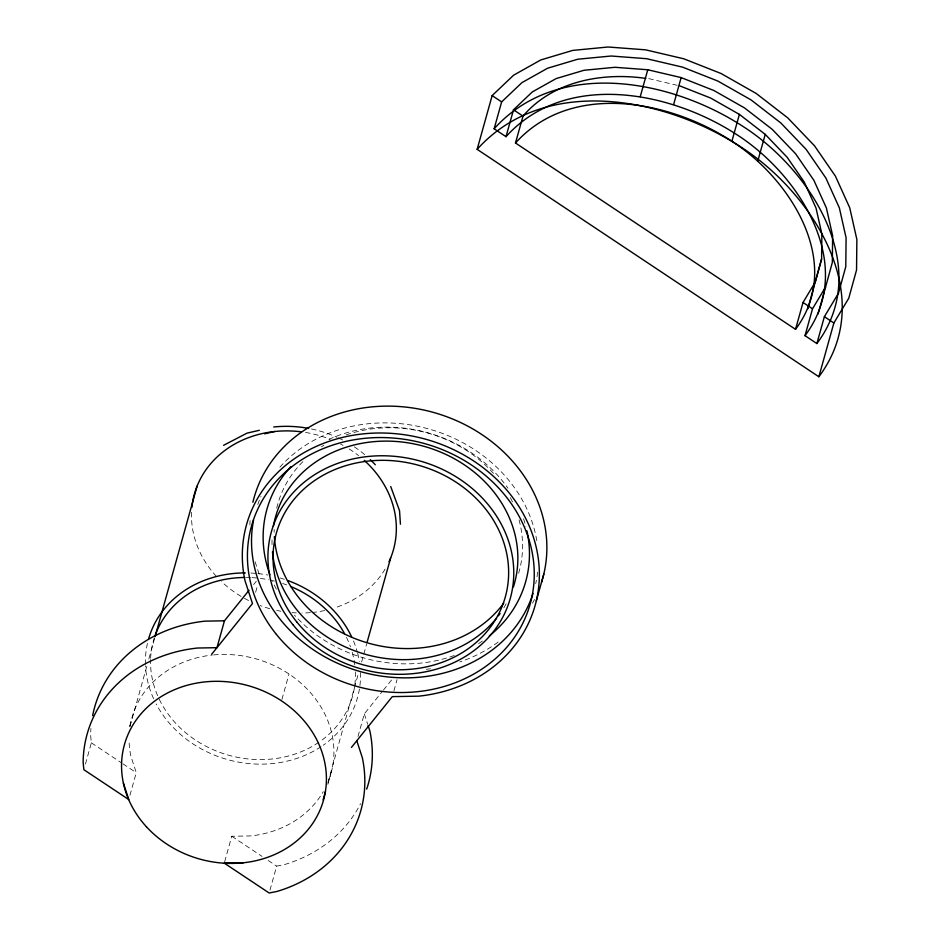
<?xml version="1.0" encoding="UTF-8"?>
<svg xmlns="http://www.w3.org/2000/svg" width="940" height="940" viewBox="0 0 940 940"><rect width="100%" height="100%" fill="white"/><g stroke="black" fill="none" stroke-linecap="round" stroke-linejoin="round"><path stroke-width="0.7" stroke-dasharray="4.7 3.53" d="M85.446 764.032L91.368 742.823L90.639 735.62A142.093 123.798 15.6 0 1 90.933 728.453M129.591 726.397L131.165 720.745M129.978 726.538L147.263 664.639M148.837 659.011L154.724 637.908M129.943 795.322L136.265 772.692L130.871 756.159A103.341 90.029 15.6 0 1 129.05 739.686M255.633 592.247L257.607 585.173M224.672 861.71L231.769 836.248L250.733 835.93A103.341 90.029 15.6 0 0 323.266 791.68M281.918 699.454L289.026 674.004M269.956 890.168L276.666 866.128L284.432 864.589A142.093 123.798 15.6 0 0 360.584 803.653M327.813 783.02L358.446 673.287M361.595 662.03L366.694 643.736M327.86 784.383L331.808 770.236M357.987 736.502L364.309 713.871L382.51 691.241M393.895 690.959L397.056 679.644M253.6 584.61L256.326 581.214M383.426 690.113L392.532 678.798M648.729 78.619L677.152 85.293M91.368 742.823L121.707 763.01M122.917 763.809L136.265 772.692M231.769 836.248L262.107 856.434M268.17 860.476L276.666 866.128M364.309 713.871L367.704 724.293M255.104 561.768L259.969 576.69M130.096 726.068A103.341 90.029 15.6 0 1 212.24 655.062M213.65 654.922A103.341 90.029 15.6 0 1 328.072 781.892M534.519 599.414A149.848 130.554 15.6 0 1 532.51 603.21M498.153 642.043A149.848 130.554 15.6 0 1 459.801 661.971M430.52 668.786A149.848 130.554 15.6 0 1 426.255 669.292M249.876 524.896A149.848 130.554 15.6 0 1 250.087 520.607M482.443 641.01A134.35 117.042 15.6 0 1 477.673 644.123M454.243 655.486A134.35 117.042 15.6 0 1 294.526 615.171M276.36 589.18A134.35 117.042 15.6 0 1 272.635 581.461M328.941 439.356A134.35 117.042 15.6 0 1 507.941 488.213M523.545 518.763A134.35 117.042 15.6 0 1 525.954 526.788M506.19 603.797A124.01 108.041 15.6 0 1 502.524 609.931M272.024 544.613A124.01 108.041 15.6 0 1 272.142 537.515M257.76 504.557A144.678 126.042 15.6 0 1 260.991 496.414M279.897 467.145A144.678 126.042 15.6 0 1 431.542 429.756A144.678 126.042 15.6 0 1 537.257 543.743M537.633 572.107A144.678 126.042 15.6 0 1 535.706 583.611M274.163 532.334A125.302 109.169 15.6 0 1 274.139 529.467M276.701 508.152A125.302 109.169 15.6 0 1 303.902 460.635M321.457 446.794A125.302 109.169 15.6 0 1 323.877 445.29M346.085 434.938A125.302 109.169 15.6 0 1 494.934 475.064M510.373 497.718A125.302 109.169 15.6 0 1 512.864 502.794M519.056 519.867A125.302 109.169 15.6 0 1 518.081 575.045M311.493 428.981A108.511 94.54 15.6 0 1 337.061 437.335M338.353 437.923A108.511 94.54 15.6 0 1 343.441 440.437M354.321 446.876A108.511 94.54 15.6 0 1 364.861 454.772M355.355 671.877A103.341 90.029 15.6 0 1 319.953 741.519M318.825 742.295A103.341 90.029 15.6 0 1 158.202 697.01M157.614 695.67A103.341 90.029 15.6 0 1 150.576 659.586M150.623 658.2A103.341 90.029 15.6 0 1 154.336 637.755M246.315 577.477A103.341 90.029 15.6 0 1 250.569 577.583M251.991 577.654A103.341 90.029 15.6 0 1 257.63 578.1M260.427 578.429A103.341 90.029 15.6 0 1 268.817 579.804M270.215 580.097A103.341 90.029 15.6 0 1 274.386 581.073M282.611 583.481A103.341 90.029 15.6 0 1 286.618 584.88M346.496 637.426A103.341 90.029 15.6 0 1 350.467 646.837M352.218 652.348A103.341 90.029 15.6 0 1 354.768 664.827M385.083 569.135A103.341 90.029 15.6 0 1 334.499 607.922M324.688 610.53A103.341 90.029 15.6 0 1 313.149 612.375M310.388 612.633A103.341 90.029 15.6 0 1 301.975 613.009M296.312 612.904A103.341 90.029 15.6 0 1 292.058 612.645M280.86 611.212A103.341 90.029 15.6 0 1 276.666 610.389M269.721 608.673A103.341 90.029 15.6 0 1 260.262 605.595M248.56 600.507A103.341 90.029 15.6 0 1 242.309 597.135M241.098 596.418A103.341 90.029 15.6 0 1 221.441 581.543M216.388 576.408A103.341 90.029 15.6 0 1 191.737 508.846M305.547 432.447A103.341 90.029 15.6 0 1 330.175 439.309M340.515 444.032A103.341 90.029 15.6 0 1 343.029 445.36M349.104 448.932A103.341 90.029 15.6 0 1 358.587 455.63M360.49 672.617A108.511 94.54 15.6 0 1 323.301 745.173M321.045 746.701A108.511 94.54 15.6 0 1 156.157 703.943M153.608 698.737A108.511 94.54 15.6 0 1 145.512 665.861M145.453 664.462A108.511 94.54 15.6 0 1 147.474 643.266M250.968 573.059A108.511 94.54 15.6 0 1 256.608 573.459M258.007 573.588A108.511 94.54 15.6 0 1 267.771 575.01M280.238 578.018A108.511 94.54 15.6 0 1 284.303 579.298M353.499 640.998A108.511 94.54 15.6 0 1 357.271 651.855M357.647 653.23A108.511 94.54 15.6 0 1 359.397 661.455"/><path stroke-width="1.41" d="M645.803 78.396C602.188 72.098 552.755 81.146 523.004 116.125L515.496 142.998L795.522 329.341L803.03 302.469L815.239 282.164L821.595 259.052L821.866 234.037L816.026 208.069L804.311 182.149L787.156 157.274L765.242 134.385L739.392 114.386L710.605 98.03L679.996 85.963M795.522 329.341C844.614 263.729 790.552 178.953 731.884 141.258C669.574 100.451 571.25 81.181 515.496 142.998M805.016 335.662C857.433 265.597 799.705 175.075 737.066 134.831C670.525 91.251 565.539 70.665 506.002 136.676L494.135 128.78L501.643 101.908L521.923 82.638L547.609 68.221L577.748 59.232L611.153 56.012L646.556 58.691L682.593 67.139L717.866 81.063L751.048 99.91L780.834 122.964L806.097 149.331L825.861 178.001L839.361 207.881L846.094 237.808L845.789 266.643L838.457 293.28L824.38 316.686L816.884 343.558L805.016 335.662L812.513 308.79L825.555 287.1L832.346 262.425L832.629 235.717L826.401 207.987L813.887 180.304L795.581 153.737L772.175 129.309L744.574 107.959L713.836 90.487L681.148 77.597L647.766 69.76L614.971 67.292L584.01 70.277L556.104 78.596L532.287 91.944L513.51 109.804L506.002 136.676M155.112 636.509L197.142 485.968M249.041 590.261L224.46 620.811L216.964 647.684L197.518 648.024A142.093 123.798 15.6 0 0 83.131 762.505L83.871 769.695L128.757 799.564L123.375 783.043M477.144 149.343L492.149 95.598L513.616 75.188L540.829 59.925L572.73 50.407L608.11 47L645.592 49.832L683.744 58.785L721.098 73.52L756.218 93.483L787.767 117.888L814.51 145.806L835.437 176.168L849.736 207.799L856.869 239.488L856.54 270.015L848.773 298.215L833.874 322.996L818.869 376.752L477.144 149.343C545.177 73.896 665.168 97.431 741.214 147.227C812.795 193.217 878.783 296.676 818.869 376.752M323.102 799.905L325.452 791.457M367.094 642.326L390.664 557.925M640.258 96.632L647.766 69.76M673.651 104.469L681.148 77.597M536.305 600.918L543.813 574.046M731.884 141.258L739.392 114.386M757.734 161.269L765.242 134.385M807.73 309.037L821.595 259.052M818.059 313.972L825.555 287.1M816.884 343.558C873.46 267.935 811.15 170.222 743.54 126.783C671.724 79.759 558.395 57.528 494.135 128.78M211.594 654.346L252.472 603.562L244.952 580.509A149.848 130.554 15.6 0 1 362.934 433.904A149.848 130.554 15.6 0 1 536.728 549.559A149.848 130.554 15.6 0 1 418.747 696.164L392.309 696.622L351.443 747.406M223.579 445.313L247.044 433.129L259.299 430.309M264.598 433.834L274.656 431.507M224.46 620.811L205.026 621.14A142.093 123.798 15.6 0 0 92.649 715.645M243.225 862.803L224.272 863.132L269.169 893L276.924 891.461A142.093 123.798 15.6 0 0 362.323 757.687L356.801 740.743M492.149 95.598L501.643 101.908M513.51 109.804L523.004 116.125M803.03 302.469L812.513 308.79M824.38 316.686L833.874 322.996M390.723 486.544L399.547 510.737L400.428 524.226M368.128 725.598L369.831 730.815A142.093 123.798 15.6 0 1 366.682 789.13M252.883 502.277A149.848 130.554 15.6 0 1 433.129 412.331A149.848 130.554 15.6 0 1 541.534 582.271M526.929 530.853A134.35 117.042 15.6 0 1 489.282 635.922M269.992 574.869A134.35 117.042 15.6 0 1 290.754 466.781M500.103 613.491A124.01 108.041 15.6 0 1 498.4 615.794M496.637 618.062A124.01 108.041 15.6 0 1 363.804 653.841A124.01 108.041 15.6 0 1 272.447 551.768M273.411 526.212A124.01 108.041 15.6 0 1 420.591 445.419A124.01 108.041 15.6 0 1 513.44 586.877M533.039 593.422A144.678 126.042 15.6 0 1 363.486 672.441A144.678 126.042 15.6 0 1 253.565 519.985M503.758 603.104A125.302 109.169 15.6 0 1 367.657 642.925A125.302 109.169 15.6 0 1 274.351 536.67M273.693 426.995A108.511 94.54 15.6 0 1 308.696 428.417M370.278 459.648A108.511 94.54 15.6 0 1 375.295 464.76M148.555 639.012A108.511 94.54 15.6 0 1 245.317 572.918M288.298 580.697A108.511 94.54 15.6 0 1 351.724 637.026M364.215 460.365A103.341 90.029 15.6 0 1 389.019 561.721M191.866 507.471A103.341 90.029 15.6 0 1 301.352 431.836M154.771 636.439A103.341 90.029 15.6 0 1 244.905 577.477M290.554 586.431A103.341 90.029 15.6 0 1 344.522 633.607M146.476 826.824A103.341 90.029 15.6 0 0 320.74 808.341A103.341 90.029 15.6 0 0 204.744 681.935A103.341 90.029 15.6 0 0 146.476 826.824M276.419 634.43A144.678 126.042 15.6 0 0 522.934 622.95A144.678 126.042 15.6 0 0 373.168 437.723A144.678 126.042 15.6 0 0 276.419 634.43M292.775 624.524A124.01 108.041 15.6 0 0 504.063 614.678A124.01 108.041 15.6 0 0 375.695 455.912A124.01 108.041 15.6 0 0 292.775 624.524M296.852 622.045A118.84 103.541 15.6 0 0 499.34 612.61A118.84 103.541 15.6 0 0 376.329 460.459A118.84 103.541 15.6 0 0 296.852 622.045"/></g></svg>
